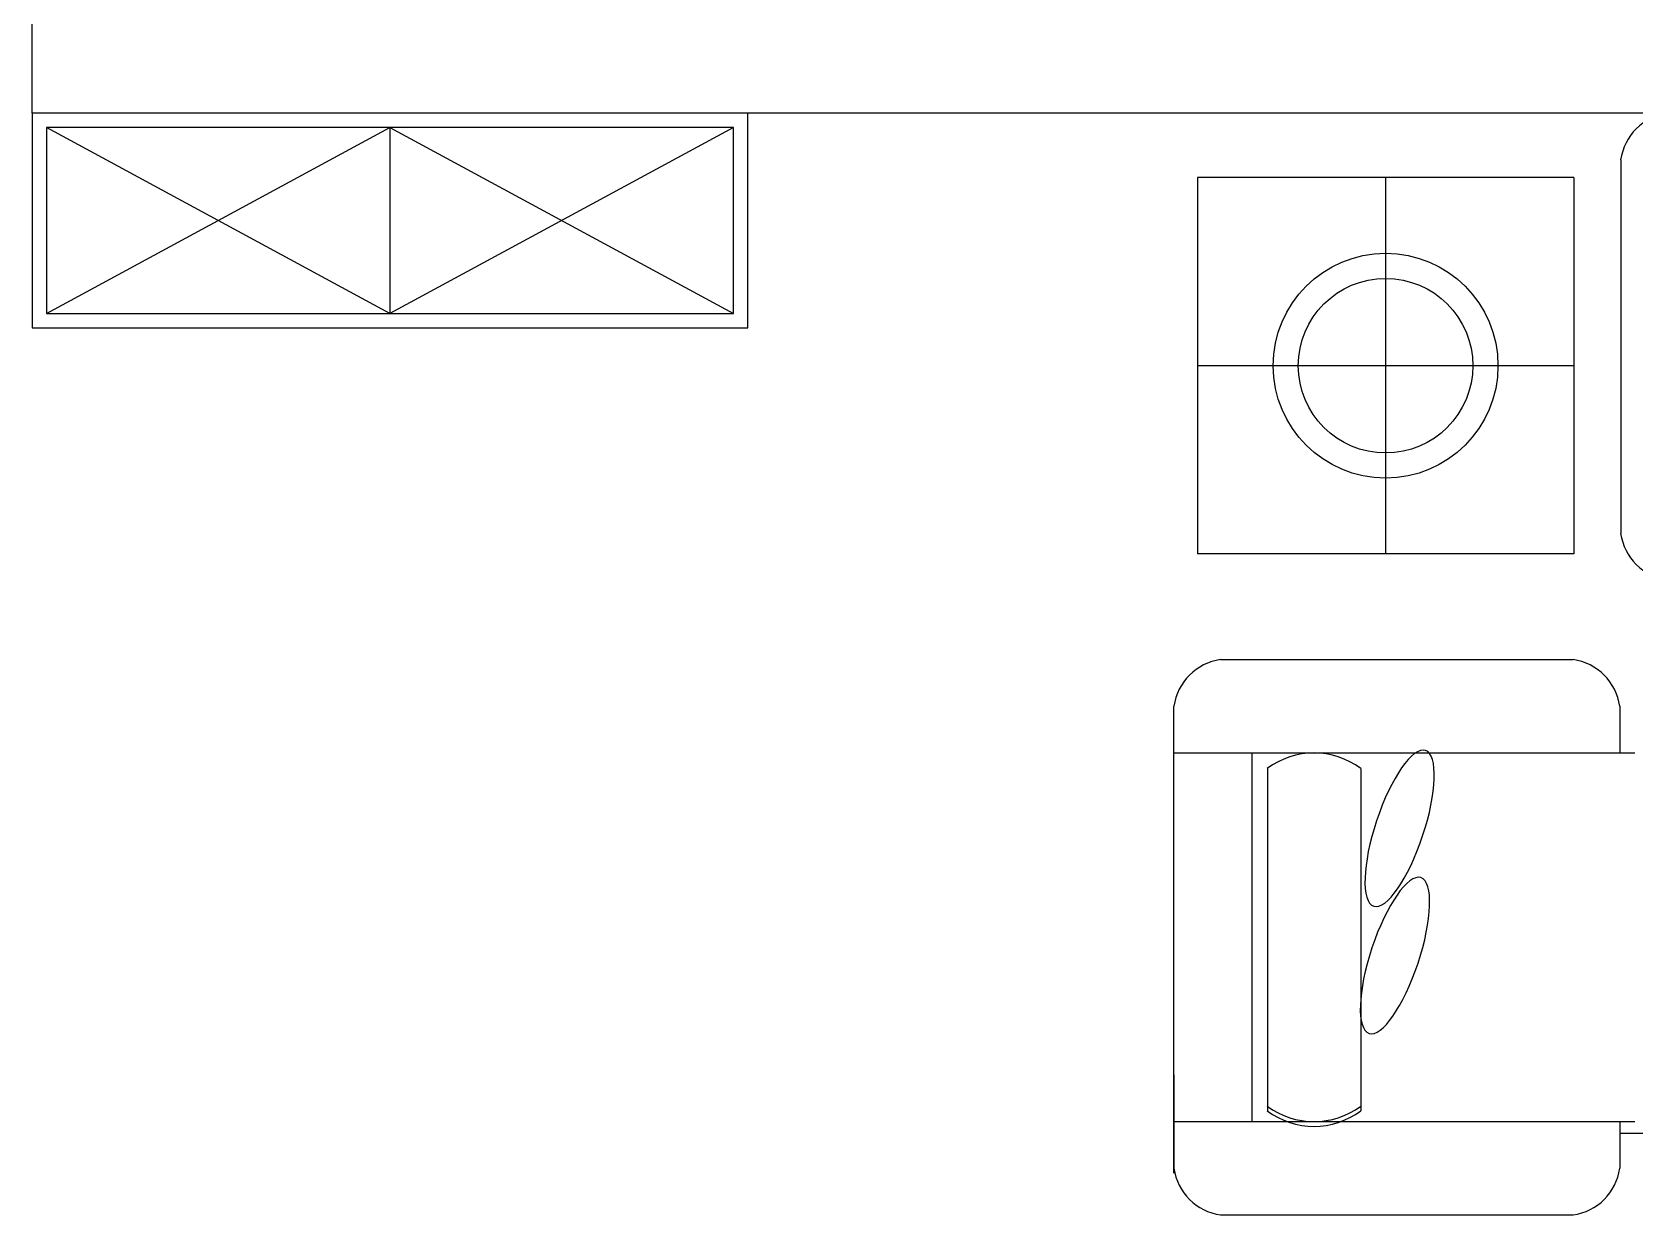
# Model space of a CAD drawing. Header units: millimetres. Extents: x -1705246 to 222838, y -3231245 to 126310.
# Drawn here: x 8464 to 10703, y 109446 to 111099 of the extents above; entities that cross this region are included whole.
import ezdxf

# ---------------------------------------------------------------- set-up
doc = ezdxf.new("R2010")
doc.units = ezdxf.units.MM
doc.layers.add('家具内线', color=8, linetype='Continuous')
doc.layers.add('家具外线', color=1, linetype='Continuous')

# ---------------------------------------------------------------- blocks, each defined once
blk = doc.blocks.new('MK-JJ-0387')
at = {"layer": '家具内线'}
for p, q in [((-138085.4, 98633.3), (-137921.7, 98633.3)), ((-137407.6, 98101.9), (-137407.6, 98616.9)), ((-137594.6, 97298.1), (-137594.6, 97823.6)), ((-137857.4, 97560.9), (-137331.9, 97560.9))]:
    blk.add_line(p, q, dxfattribs=at)
blk.add_circle((-137594.6, 97560.9), 121.9, dxfattribs=at)
blk.add_arc((-137494.6, 98508.2), 108.7, 53.1301, 126.8699, dxfattribs=at)
at = {"layer": '家具外线'}
for p, q in [((-137364.1, 98747.3), (-137856.5, 98747.3)), ((-137921.7, 98616.9), (-137921.7, 98682.1)), ((-137298.9, 98688.8), (-137298.9, 98036.7)), ((-137298.9, 98551.7), (-137298.9, 98682.1)), ((-137298.9, 98616.9), (-137942.9, 98616.9)), ((-137494.6, 98616.9), (-137538, 98616.9)), ((-137494.6, 98616.9), (-137538, 98616.9)), ((-137559.8, 98123.6), (-137559.8, 98601.8)), ((-137429.4, 98123.6), (-137429.4, 98601.8)), ((-137298.9, 98101.9), (-137942.9, 98101.9)), ((-137921.7, 98036.7), (-137921.7, 98101.9)), ((-137364.1, 97971.4), (-137856.5, 97971.4)), ((-137857.4, 97823.6), (-137331.9, 97823.6)), ((-137857.4, 97298.1), (-137857.4, 97823.6)), ((-137331.9, 97298.1), (-137331.9, 97823.6)), ((-137923, 97273.5), (-137923, 97795.2)), ((-137857.4, 97298.1), (-137331.9, 97298.1))]:
    blk.add_line(p, q, dxfattribs=at)
blk.add_circle((-137594.6, 97560.9), 157, dxfattribs=at)
for centre, radius, start, end in [((-137845.6, 98671.2), 76.9, 98.1301, 171.8699), ((-137375, 98671.2), 76.9, 8.1301, 81.8699), ((-137494.6, 98514.9), 108.7, 53.1301, 126.8699), ((-137494.6, 98210.6), 108.7, 233.1301, 306.8699), ((-137845.6, 98047.5), 76.9, 188.1301, 261.8699), ((-137375, 98047.5), 76.9, 278.1301, 351.8699), ((-137999.1, 97784.3), 76.9, 8.1301, 81.8699), ((-137999.1, 97284.3), 76.9, 278.1301, 351.8699)]:
    blk.add_arc(centre, radius, start, end, dxfattribs=at)
at = {"layer": '家具外线', "extrusion": (0, 0, -1)}
for centre in [(-137607.7, 98384.9), (-137614.2, 98207.2)]:
    blk.add_ellipse(centre, major_axis=(-36.2, -108.8), ratio=0.295775, start_param=3.141593, end_param=9.424778, dxfattribs=at)

msp = doc.modelspace()

# ---------------------------------------------------------------- linework, layer by layer
for p, q in [((8464.2, 110985.5), (8464.2, 111320.5)), ((13394.2, 110985.5), (8464.2, 110985.5))]:
    msp.add_line(p, q)
at = {"color": 8}
for p, q in [((8964.2, 110705.5), (8484.2, 110965.5)), ((8484.2, 110705.5), (8964.2, 110965.5)), ((8964.2, 110965.5), (8964.2, 110705.5)), ((9444.2, 110965.5), (8964.2, 110705.5)), ((8964.2, 110965.5), (9444.2, 110705.5))]:
    msp.add_line(p, q, dxfattribs=at)
at = {"color": 1}
msp.add_lwpolyline([(8464.2, 110685.5), (9464.2, 110685.5), (9464.2, 110985.5), (8464.2, 110985.5)], close=True, dxfattribs=at)
at = {"color": 8}
msp.add_lwpolyline([(8484.2, 110705.5), (9444.2, 110705.5), (9444.2, 110965.5), (8484.2, 110965.5)], close=True, dxfattribs=at)

# ---------------------------------------------------------------- block references
at = {"layer": '家具外线', "rotation": 180}
msp.add_blockref('MK-JJ-0387', (-127239.6, 208193.7), dxfattribs=at)

doc.saveas('drawing.dxf')
